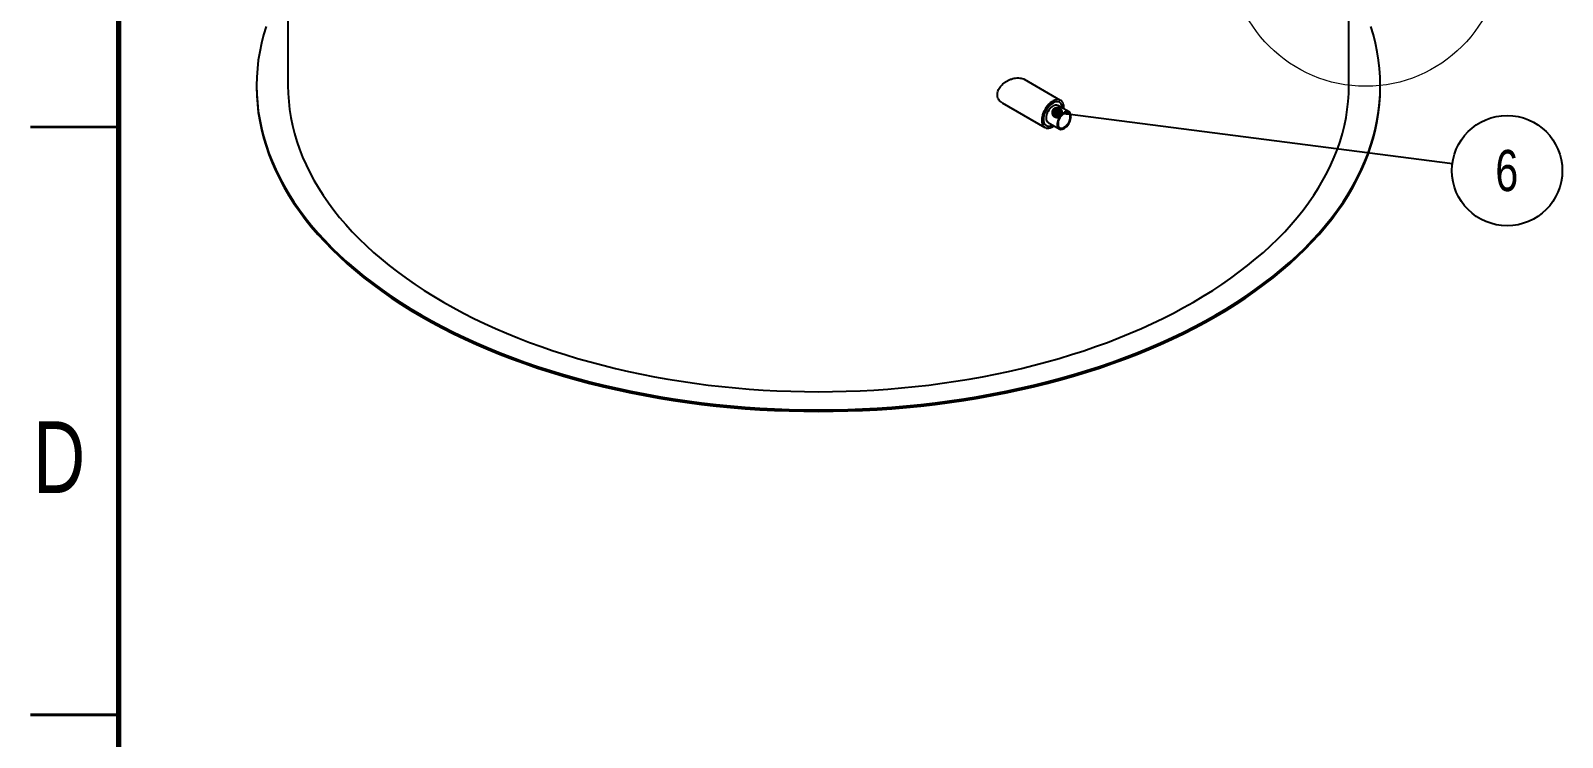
# Model space of a CAD drawing. Header units: millimetres. Extents: x 2 to 418, y 2 to 295.
# Drawn here: x 2.5 to 132.7, y 146.6 to 206.7 of the extents above; entities that cross this region are included whole.
import ezdxf

# ---------------------------------------------------------------- set-up
doc = ezdxf.new("R2010")
doc.units = ezdxf.units.MM
doc.layers.add('RED_DIMENSION', color=1, linetype='Continuous')
doc.styles.add('SLDTEXTSTYLE0', font='TXT', dxfattribs={"width": 0.75})
doc.dimstyles.new('SLDDIMSTYLE0', dxfattribs={"dimtxt": 0.18, "dimasz": 1.016, "dimexe": 0, "dimexo": 0.0625, "dimgap": 0, "dimtad": 0, "dimtih": 1, "dimtoh": 1, "dimdec": 0, "dimrnd": 1e-09, "dimzin": 0, "dimdsep": 46, "dimtxsty": 'Standard', "dimblk1": 'DOT', "dimblk2": 'DOT', "dimsah": 1, "dimcen": 0.09, "dimadec": 0, "dimazin": 0, "dimtfac": 1.016, "dimtdec": 0, "dimtofl": 0, "dimtmove": 0, "dimatfit": 3, "dimldrblk": 'DOT', "dimfxl": 0, "dimfrac": 2, "dimtolj": 1, "dimtzin": 0, "dimarcsym": 0})

# ---------------------------------------------------------------- blocks, each defined once
blk = doc.blocks.new('SW_NOTE_4')
at = {"layer": 'RED_DIMENSION', "color": 0}
blk.add_circle((4.65, -0.6), 4.69, dxfattribs=at)
at = {"layer": 'RED_DIMENSION', "color": 0, "insert": (4.62, 1.16), "char_height": 3.5, "attachment_point": 2, "style": 'SLDTEXTSTYLE0'}
blk.add_mtext('6', dxfattribs=at)
blk = doc.blocks.new('_DOT')
at = {"color": 0, "linetype": 'ByBlock', "lineweight": -2}
blk.add_line((-0.5, 0), (-1, 0), dxfattribs=at)
at = {"color": 0, "linetype": 'ByBlock', "const_width": 0.5}
blk.add_lwpolyline([(-0.25, 0, 1), (0.25, 0, 1)], format="xyb", close=True, dxfattribs=at)

msp = doc.modelspace()

# ---------------------------------------------------------------- linework, layer by layer
at = {"color": 7, "linetype": 'Continuous', "lineweight": 70}
msp.add_line((10, 10), (10, 287), dxfattribs=at)
at = {"color": 7, "linetype": 'Continuous', "lineweight": 25}
for p, q in [((24.37693, 233.49526), (24.37693, 202.02501)), ((114.57693, 202.02501), (114.57693, 209.6816)), ((21.71027, 202.02501), (21.71027, 201.88892)), ((90.06806, 200.77077), (87.00366, 202.53981)), ((117.2436, 201.88892), (117.2436, 202.02501)), ((85.09356, 200.56337), (88.73483, 198.46131)), ((90.77679, 199.78429), (89.83398, 200.32857)), ((89.00071, 198.88515), (89.94352, 198.34088))]:
    msp.add_line(p, q, dxfattribs=at)
at = {"color": 7, "linetype": 'Continuous', "lineweight": 35}
for p, q in [((10, 198.5), (2.5, 198.5)), ((2.5, 148.5), (10, 148.5)), ((10, 148.5), (2.5, 148.5))]:
    msp.add_line(p, q, dxfattribs=at)
at = {"color": 7, "linetype": 'Continuous', "lineweight": 25, "flags": 128}
for points in [[(22.51012, 207.05018), (22.29835, 206.33871), (22.11892, 205.62429), (21.97194, 204.9074), (21.85752, 204.18853), (21.77573, 203.46818), (21.72664, 202.74684), (21.71027, 202.02501), (21.72664, 201.30318), (21.77573, 200.58184), (21.85752, 199.86149), (21.97194, 199.14263), (22.11892, 198.42574), (22.29835, 197.71131), (22.51012, 196.99985), (22.75408, 196.29182), (23.03006, 195.58773), (23.33788, 194.88805), (23.67731, 194.19326), (24.04813, 193.50383), (24.45009, 192.82025), (24.88291, 192.14298), (25.34629, 191.47247), (25.83991, 190.8092), (26.36344, 190.15362), (26.91652, 189.50617), (27.49877, 188.86731), (28.10979, 188.23746), (28.74916, 187.61706), (29.41644, 187.00653), (30.11117, 186.4063), (30.83289, 185.81677), (31.58109, 185.23835), (32.35526, 184.67143), (33.15488, 184.11641), (33.97938, 183.57366), (34.82822, 183.04356), (35.7008, 182.52647), (36.59653, 182.02273), (37.5148, 181.53271), (38.45497, 181.05673), (39.4164, 180.59513), (40.39843, 180.14821), (41.40039, 179.71628), (42.4216, 179.29964), (43.46134, 178.89858), (44.51892, 178.51337), (45.5936, 178.14427), (46.68465, 177.79153), (47.79132, 177.45541), (48.91285, 177.13612), (50.04848, 176.8339), (51.19742, 176.54893), (52.35889, 176.28143), (53.53209, 176.03157), (54.71622, 175.79952), (55.91047, 175.58545), (57.11401, 175.3895), (58.32603, 175.21181), (59.54569, 175.05249), (60.77215, 174.91165), (62.00458, 174.7894), (63.24213, 174.68581), (64.48396, 174.60096), (65.7292, 174.53491), (66.97702, 174.48769), (68.22655, 174.45935), (69.47693, 174.4499), (70.72732, 174.45935), (71.97685, 174.48769), (73.22466, 174.53491), (74.46991, 174.60096), (75.71174, 174.68581), (76.94929, 174.7894), (78.18172, 174.91165), (79.40818, 175.05249), (80.62784, 175.21181), (81.83986, 175.3895), (83.0434, 175.58545), (84.23765, 175.79952), (85.42178, 176.03157), (86.59498, 176.28143), (87.75645, 176.54893), (88.90539, 176.8339), (90.04101, 177.13612), (91.16255, 177.45541), (92.26922, 177.79153), (93.36027, 178.14427), (94.43495, 178.51337), (95.49253, 178.89858), (96.53227, 179.29964), (97.55348, 179.71628), (98.55544, 180.14821), (99.53747, 180.59513), (100.4989, 181.05673), (101.43907, 181.53271), (102.35734, 182.02273), (103.25307, 182.52647)], [(103.25307, 182.52647), (104.12565, 183.04356), (104.97449, 183.57366), (105.79899, 184.11641), (106.59861, 184.67143), (107.37278, 185.23835), (108.12098, 185.81677), (108.8427, 186.4063), (109.53743, 187.00653), (110.20471, 187.61706), (110.84408, 188.23746), (111.4551, 188.86731), (112.03735, 189.50617), (112.59042, 190.15362), (113.11396, 190.8092), (113.60758, 191.47247), (114.07096, 192.14298), (114.50378, 192.82025), (114.90573, 193.50383), (115.27656, 194.19326), (115.61599, 194.88805), (115.9238, 195.58773), (116.19978, 196.29182), (116.44374, 196.99985), (116.65551, 197.71131), (116.83495, 198.42574), (116.98193, 199.14263), (117.09635, 199.86149), (117.17814, 200.58184), (117.22723, 201.30318), (117.2436, 202.02501), (117.22723, 202.74684), (117.17814, 203.46818), (117.09635, 204.18853), (116.98193, 204.9074), (116.83495, 205.62429), (116.65551, 206.33871), (116.44374, 207.05018)], [(21.71027, 201.88892), (21.72664, 201.16709), (21.77573, 200.44575), (21.85752, 199.7254), (21.97194, 199.00654), (22.11892, 198.28965), (22.29835, 197.57522), (22.51012, 196.86376), (22.75408, 196.15573), (23.03006, 195.45164), (23.33788, 194.75196), (23.67731, 194.05717), (24.04813, 193.36774), (24.45009, 192.68416), (24.88291, 192.00689), (25.34629, 191.33638), (25.83991, 190.67311), (26.36344, 190.01753), (26.91652, 189.37008), (27.49877, 188.73122), (28.10979, 188.10137), (28.74916, 187.48097), (29.41644, 186.87044), (30.11117, 186.27021), (30.83289, 185.68068), (31.58109, 185.10226), (32.35526, 184.53534), (33.15488, 183.98032), (33.97938, 183.43757), (34.82822, 182.90747), (35.7008, 182.39038), (36.59653, 181.88664), (37.5148, 181.39662), (38.45497, 180.92064), (39.4164, 180.45904), (40.39843, 180.01212), (41.40039, 179.58019), (42.4216, 179.16355), (43.46134, 178.76249), (44.51892, 178.37728), (45.5936, 178.00818), (46.68465, 177.65544), (47.79132, 177.31932), (48.91285, 177.00003), (50.04848, 176.69781), (51.19742, 176.41284), (52.35889, 176.14534), (53.53209, 175.89548), (54.71622, 175.66343), (55.91047, 175.44936), (57.11401, 175.25341), (58.32603, 175.07572), (59.54569, 174.91639), (60.77215, 174.77556), (62.00458, 174.65331), (63.24213, 174.54972), (64.48396, 174.46487), (65.7292, 174.39882), (66.97702, 174.3516), (68.22655, 174.32326), (69.47693, 174.31381), (70.72732, 174.32326), (71.97685, 174.3516), (73.22466, 174.39882), (74.46991, 174.46487), (75.71174, 174.54972), (76.94929, 174.65331), (78.18172, 174.77556), (79.40818, 174.91639), (80.62784, 175.07572), (81.83986, 175.25341), (83.0434, 175.44936), (84.23765, 175.66343), (85.42178, 175.89548), (86.59498, 176.14534), (87.75645, 176.41284), (88.90539, 176.69781), (90.04101, 177.00003), (91.16255, 177.31932), (92.26922, 177.65544), (93.36027, 178.00818), (94.43495, 178.37728), (95.49253, 178.76249), (96.53227, 179.16355), (97.55348, 179.58019), (98.55544, 180.01212), (99.53747, 180.45904), (100.4989, 180.92064), (101.43907, 181.39662), (102.35734, 181.88664), (103.25307, 182.39038)], [(24.37693, 202.02501), (24.39239, 201.34348), (24.43874, 200.66241), (24.51596, 199.98228), (24.624, 199.30354), (24.76277, 198.62667), (24.93219, 197.95214), (25.13214, 197.28039), (25.36248, 196.61189), (25.62305, 195.9471), (25.91368, 195.28648), (26.23416, 194.63048), (26.58429, 193.97955), (26.9638, 193.33413), (27.37246, 192.69466), (27.80997, 192.06159), (28.27603, 191.43535), (28.77034, 190.81637), (29.29254, 190.20506), (29.84228, 189.60186), (30.41919, 189.00717), (31.02286, 188.42141), (31.65289, 187.84497), (32.30884, 187.27824), (32.99027, 186.72163), (33.6967, 186.1755), (34.42765, 185.64023), (35.18263, 185.11619), (35.9611, 184.60374), (36.76255, 184.10324), (37.58642, 183.61501)], [(37.58642, 183.61501), (38.43214, 183.1394), (39.29914, 182.67673), (40.18683, 182.22733), (41.09458, 181.79149), (42.02179, 181.36952), (42.96782, 180.96171), (43.93201, 180.56833), (44.91371, 180.18966), (45.91225, 179.82595), (46.92693, 179.47746), (47.95707, 179.14442), (49.00196, 178.82706), (50.06088, 178.52559), (51.13311, 178.24024), (52.21791, 177.97118), (53.31454, 177.71862), (54.42224, 177.4827), (55.54027, 177.26361), (56.66784, 177.06149), (57.8042, 176.87648), (58.94855, 176.7087), (60.10012, 176.55828), (61.25811, 176.42531), (62.42174, 176.30988), (63.5902, 176.21208), (64.7627, 176.13196), (65.93843, 176.0696), (67.11658, 176.02502), (68.29635, 175.99826), (69.47693, 175.98934), (70.65751, 175.99826), (71.83729, 176.02502), (73.01544, 176.0696), (74.19117, 176.13196), (75.36367, 176.21208), (76.53213, 176.30988), (77.69576, 176.42531), (78.85375, 176.55828), (80.00532, 176.7087), (81.14967, 176.87648), (82.28603, 177.06149), (83.4136, 177.26361), (84.53162, 177.4827), (85.63933, 177.71862), (86.73596, 177.97118), (87.82076, 178.24024), (88.89298, 178.52559), (89.95191, 178.82706), (90.99679, 179.14442), (92.02693, 179.47746), (93.04162, 179.82595), (94.04015, 180.18966), (95.02186, 180.56833), (95.98605, 180.96171), (96.93207, 181.36952), (97.85928, 181.79149), (98.76704, 182.22733), (99.65472, 182.67673), (100.52173, 183.1394), (101.36745, 183.61501), (102.19132, 184.10324), (102.99277, 184.60374), (103.77124, 185.11619), (104.52622, 185.64023), (105.25717, 186.1755), (105.9636, 186.72163), (106.64503, 187.27824), (107.30098, 187.84497), (107.93101, 188.42141), (108.53468, 189.00717), (109.11159, 189.60186), (109.66133, 190.20506), (110.18353, 190.81637), (110.67783, 191.43535), (111.1439, 192.06159), (111.58141, 192.69466), (111.99007, 193.33413), (112.36958, 193.97955), (112.7197, 194.63048), (113.04019, 195.28648), (113.33082, 195.9471), (113.59139, 196.61189), (113.82173, 197.28039), (114.02168, 197.95214), (114.1911, 198.62667), (114.32987, 199.30354), (114.43791, 199.98228), (114.51513, 200.66241), (114.56148, 201.34348), (114.57693, 202.02501)], [(103.25307, 182.39038), (104.12565, 182.90747), (104.97449, 183.43757), (105.79899, 183.98032), (106.59861, 184.53534), (107.37278, 185.10226), (108.12098, 185.68068), (108.8427, 186.27021), (109.53743, 186.87044), (110.20471, 187.48097), (110.84408, 188.10137), (111.4551, 188.73122), (112.03735, 189.37008), (112.59042, 190.01753), (113.11396, 190.67311), (113.60758, 191.33638), (114.07096, 192.00689), (114.50378, 192.68416), (114.90573, 193.36774), (115.27656, 194.05717), (115.61599, 194.75196), (115.9238, 195.45164), (116.19978, 196.15573), (116.44374, 196.86376), (116.65551, 197.57522), (116.83495, 198.28965), (116.98193, 199.00654), (117.09635, 199.7254), (117.17814, 200.44575), (117.22723, 201.16709), (117.2436, 201.88892)], [(90.33854, 200.03729), (90.34215, 200.08638), (90.34215, 200.23181), (90.32536, 200.36626), (90.29209, 200.48732), (90.24292, 200.59284), (90.17874, 200.68092), (90.10068, 200.75), (90.01015, 200.79884), (89.90875, 200.82658), (89.79831, 200.83271), (89.68078, 200.81713), (89.55826, 200.78012), (89.43295, 200.72234), (89.30707, 200.64481), (89.18288, 200.54893), (89.06259, 200.4364), (88.94835, 200.30922), (88.84219, 200.16968), (88.74601, 200.02026), (88.66153, 199.86363), (88.59025, 199.70258), (88.53345, 199.53998), (88.49213, 199.37874), (88.46705, 199.22173), (88.45864, 199.07177), (88.45864, 199.07177)], [(90.20217, 200.11602), (90.20069, 200.14499), (90.18366, 200.26881), (90.14995, 200.37873), (90.10029, 200.47239), (90.03574, 200.5478), (89.95767, 200.60335), (89.86774, 200.63785), (89.76787, 200.65058), (89.6602, 200.64126), (89.54701, 200.61009), (89.43071, 200.55773), (89.3138, 200.4853), (89.19875, 200.39435), (89.08802, 200.2868), (88.98397, 200.16496), (88.88882, 200.03142), (88.80459, 199.88903), (88.73309, 199.74082), (88.67583, 199.58995), (88.63404, 199.43963), (88.6086, 199.29308), (88.60006, 199.15341)], [(90.20217, 200.11602), (90.20069, 200.14499), (90.18366, 200.26881), (90.14995, 200.37873), (90.10029, 200.47239), (90.03574, 200.5478), (89.95767, 200.60335), (89.86774, 200.63785), (89.76787, 200.65058), (89.6602, 200.64126), (89.54701, 200.61009), (89.43071, 200.55773), (89.3138, 200.4853), (89.19875, 200.39435), (89.08802, 200.2868), (88.98397, 200.16496), (88.88882, 200.03142), (88.80459, 199.88903), (88.73309, 199.74082), (88.67583, 199.58995), (88.63404, 199.43963), (88.6086, 199.29308), (88.60006, 199.15341)], [(89.83398, 200.32857), (89.80665, 200.3424), (89.7263, 200.36464), (89.63705, 200.36508), (89.54149, 200.3437), (89.44235, 200.30113), (89.3425, 200.23859), (89.2448, 200.15787), (89.15206, 200.06131), (89.06695, 199.95166), (88.99193, 199.8321), (88.92914, 199.70606), (88.8804, 199.57716), (88.8471, 199.44912), (88.83021, 199.32562), (88.83021, 199.21021), (88.8471, 199.10621), (88.8804, 199.01661), (88.92914, 198.94399), (88.99193, 198.89044), (89.00071, 198.88515)], [(90.94941, 199.40276), (90.94093, 199.51286), (90.91575, 199.61001), (90.87458, 199.69141), (90.81862, 199.75472), (90.74946, 199.79812), (90.66911, 199.82036), (90.57986, 199.8208), (90.4843, 199.79943), (90.38516, 199.75686), (90.28531, 199.69432), (90.18761, 199.6136), (90.09487, 199.51703), (90.00976, 199.40739), (89.93474, 199.28783), (89.87195, 199.16179), (89.82321, 199.03289), (89.78991, 198.90485), (89.77302, 198.78135), (89.77302, 198.66594), (89.78991, 198.56193), (89.82321, 198.47234), (89.87195, 198.39972), (89.93474, 198.34617), (90.00976, 198.31323), (90.09487, 198.30185), (90.18761, 198.31235), (90.28531, 198.34444), (90.38516, 198.39719), (90.4843, 198.46908), (90.57986, 198.55804), (90.66911, 198.66152), (90.74946, 198.77653), (90.81862, 198.89978), (90.87458, 199.02771), (90.91575, 199.15664), (90.94093, 199.28287), (90.94941, 199.40276)], [(90.8787, 199.36194), (90.87037, 199.46405), (90.84563, 199.55325), (90.8053, 199.62669), (90.75066, 199.68199), (90.68346, 199.71739), (90.60588, 199.73174), (90.52039, 199.72458), (90.42976, 199.69615), (90.33689, 199.64735), (90.24477, 199.57976), (90.15635, 199.49554), (90.07449, 199.39742), (90.00181, 199.28852), (89.94064, 199.17237), (89.89296, 199.05269), (89.8603, 198.93333), (89.8437, 198.81812), (89.8437, 198.71077), (89.8603, 198.61472), (89.89296, 198.53307), (89.94064, 198.46844), (90.00181, 198.42291), (90.07449, 198.39794), (90.15635, 198.39432), (90.24477, 198.41219), (90.33689, 198.45096), (90.42976, 198.50939), (90.52039, 198.5856), (90.60588, 198.67714), (90.68346, 198.78107), (90.75066, 198.89405), (90.8053, 199.01244), (90.84563, 199.13245), (90.87037, 199.25021), (90.8787, 199.36194)], [(88.45864, 199.07177), (88.46705, 198.93151), (88.49213, 198.80347), (88.53345, 198.68993), (88.59025, 198.59292), (88.66153, 198.51416), (88.74601, 198.45507), (88.84219, 198.41669), (88.94835, 198.39972), (89.06259, 198.40445), (89.18288, 198.4308), (89.30707, 198.47831), (89.43295, 198.54611), (89.50527, 198.59388)], [(88.60006, 199.15341), (88.6086, 199.0236), (88.63404, 198.90641), (88.67583, 198.80435), (88.73309, 198.71959), (88.80459, 198.65394), (88.88882, 198.60879), (88.98397, 198.58511), (89.08802, 198.5834), (89.19875, 198.6037), (89.3138, 198.64558), (89.3689, 198.6726)], [(88.60006, 199.15341), (88.6086, 199.0236), (88.63404, 198.90641), (88.67583, 198.80435), (88.73309, 198.71959), (88.80459, 198.65394), (88.88882, 198.60879), (88.98397, 198.58511), (89.08802, 198.5834), (89.19875, 198.6037), (89.3138, 198.64558), (89.3689, 198.6726)]]:
    msp.add_lwpolyline(points, dxfattribs=at)
at = {"color": 7, "linetype": 'Continuous', "lineweight": 18}
msp.add_circle((115.99742, 213.54434), 11.58091, dxfattribs=at)
at = {"color": 7, "linetype": 'Continuous', "lineweight": 25}
for points, knots in [([(84.6874, 201.24885), (84.69062, 201.30567), (84.69715, 201.42103), (84.74937, 201.59699), (84.83089, 201.77074), (84.94141, 201.9377), (85.07923, 202.09652), (85.24365, 202.24525), (85.43278, 202.37989), (85.64554, 202.49691), (85.87573, 202.59001), (86.11719, 202.65386), (86.36159, 202.68355), (86.59702, 202.67676), (86.81285, 202.62749), (86.94896, 202.58), (87.00366, 202.53981), (87.00366, 202.5398)], [0, 0, 0, 0, 0.0621948548, 0.1262749844, 0.1884509011, 0.2523020463, 0.3170980528, 0.3834819017, 0.4541577646, 0.5265907618, 0.6029766151, 0.6814137647, 0.7606529103, 0.8422733705, 0.9198499262, 0.9999898066, 1, 1, 1, 1]), ([(85.09605, 200.56781), (85.0729, 200.57966), (84.98689, 200.62368), (84.87568, 200.7307), (84.76812, 200.88388), (84.70052, 201.05584), (84.69178, 201.18439), (84.6874, 201.24885)], [0, 0, 0, 0, 0.090286165, 0.335424193, 0.55146664, 0.77509227, 1, 1, 1, 1])]:
    msp.add_open_spline(points, degree=3, knots=knots, dxfattribs=at)

# ---------------------------------------------------------------- block references
at = {"layer": 'RED_DIMENSION'}
msp.add_blockref('SW_NOTE_4', (123.37634, 195.39213), dxfattribs=at)

# ---------------------------------------------------------------- texts
at = {"color": 7, "linetype": 'Continuous', "lineweight": 0, "insert": (4.93015, 173.47569), "char_height": 6.096, "attachment_point": 2, "style": 'SLDTEXTSTYLE0'}
msp.add_mtext('D', dxfattribs=at)

# ---------------------------------------------------------------- leaders
at = {"layer": 'RED_DIMENSION'}
msp.add_leader([(89.76998, 199.72956), (123.37634, 195.39213)], dimstyle='SLDDIMSTYLE0', dxfattribs=at)

doc.saveas('drawing.dxf')
